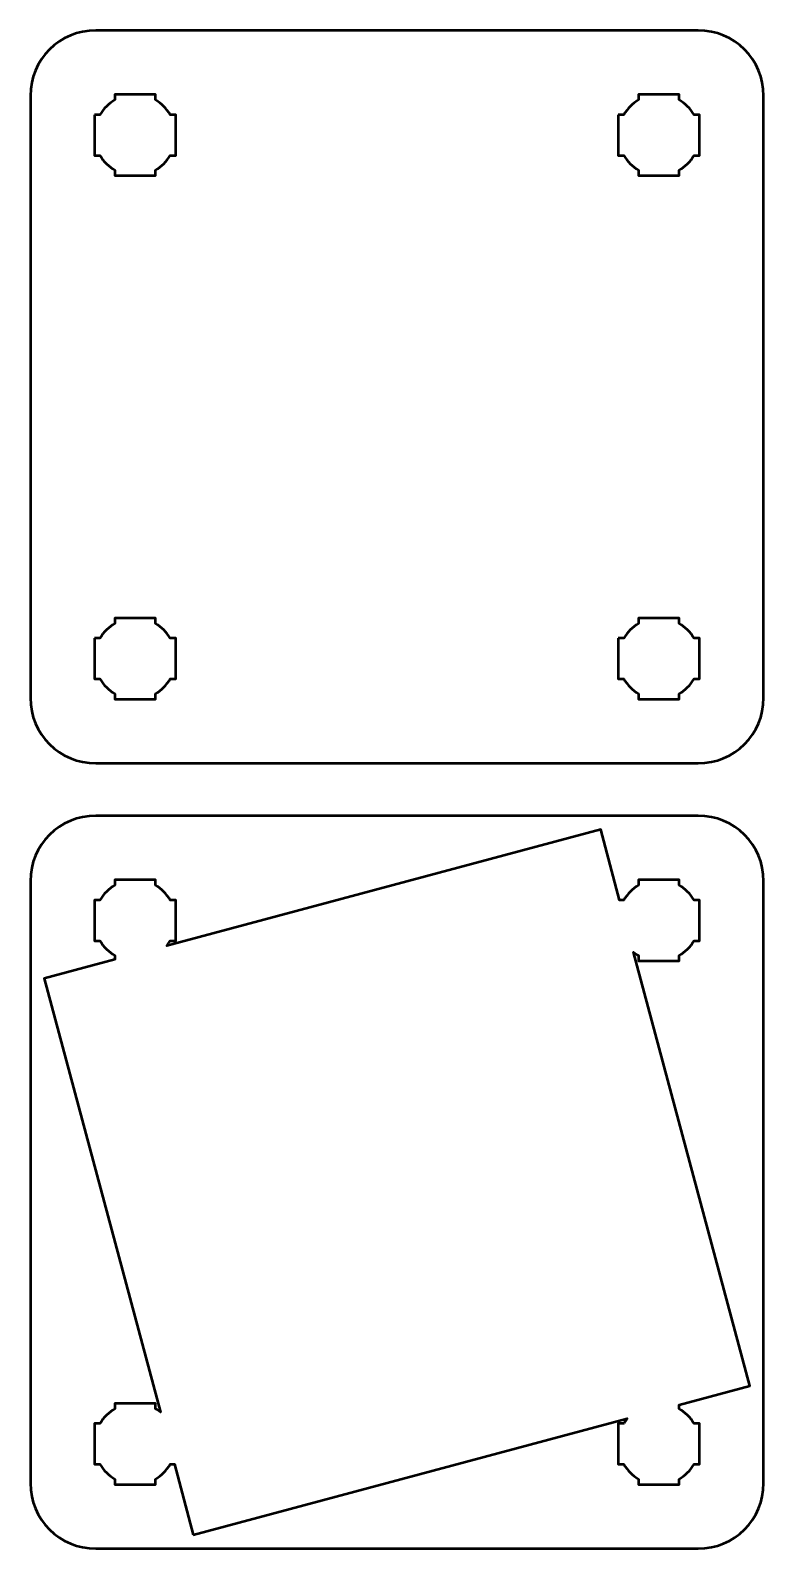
# Model space of a CAD drawing. Header units: centimetres. Extents: x -3.3 to 2.3, y -17.6 to -6.
import ezdxf

# ---------------------------------------------------------------- set-up
doc = ezdxf.new("R2010")
doc.units = ezdxf.units.CM
doc.header["$MEASUREMENT"] = 0
doc.layers.add('Layer 1', color=7, linetype='Continuous')

msp = doc.modelspace()

# ---------------------------------------------------------------- linework, layer by layer
at = {"layer": 'Layer 1', "color": 250, "lineweight": 53}
for points in [[(-3.3, -11.15), (-3.3, -11.15), (-3.3, -6.55), (-3.3, -6.55), (-3.3, -6.55), (-3.3, -6.27391), (-3.07609, -6.05), (-2.8, -6.05), (-2.8, -6.05), (-2.8, -6.05), (1.8, -6.05), (1.8, -6.05), (1.8, -6.05), (2.07609, -6.05), (2.3, -6.27391), (2.3, -6.55), (2.3, -6.55), (2.3, -6.55), (2.3, -11.15), (2.3, -11.15), (2.3, -11.15), (2.3, -11.42609), (2.07609, -11.65), (1.8, -11.65), (1.8, -11.65), (1.8, -11.65), (-2.8, -11.65), (-2.8, -11.65), (-2.8, -11.65), (-3.07609, -11.65), (-3.3, -11.42609), (-3.3, -11.15)], [(-3.3, -17.15), (-3.3, -17.15), (-3.3, -12.55), (-3.3, -12.55), (-3.3, -12.55), (-3.3, -12.27391), (-3.07609, -12.05), (-2.8, -12.05), (-2.8, -12.05), (-2.8, -12.05), (1.8, -12.05), (1.8, -12.05), (1.8, -12.05), (2.07609, -12.05), (2.3, -12.27391), (2.3, -12.55), (2.3, -12.55), (2.3, -12.55), (2.3, -17.15), (2.3, -17.15), (2.3, -17.15), (2.3, -17.42609), (2.07609, -17.65), (1.8, -17.65), (1.8, -17.65), (1.8, -17.65), (-2.8, -17.65), (-2.8, -17.65), (-2.8, -17.65), (-3.07609, -17.65), (-3.3, -17.42609), (-3.3, -17.15)]]:
    msp.add_open_spline(points, degree=3, knots=[0, 0, 0, 0, 0.125, 0.125, 0.125, 0.125, 0.25, 0.25, 0.25, 0.25, 0.375, 0.375, 0.375, 0.375, 0.5, 0.5, 0.5, 0.5, 0.625, 0.625, 0.625, 0.625, 0.75, 0.75, 0.75, 0.75, 0.875, 0.875, 0.875, 0.875, 1, 1, 1, 1], dxfattribs=at)
at = {"layer": 'Layer 1', "lineweight": 53}
for points, knots in [([(-2.81, -6.695), (-2.81, -6.695), (-2.76851, -6.695), (-2.76851, -6.695), (-2.76851, -6.695), (-2.74128, -6.64795), (-2.70205, -6.60872), (-2.655, -6.58149), (-2.655, -6.58149), (-2.655, -6.58149), (-2.655, -6.54), (-2.655, -6.54), (-2.655, -6.54), (-2.655, -6.54), (-2.5, -6.54), (-2.5, -6.54), (-2.5, -6.54), (-2.5, -6.54), (-2.345, -6.54), (-2.345, -6.54), (-2.345, -6.54), (-2.345, -6.54), (-2.345, -6.58149), (-2.345, -6.58149), (-2.345, -6.58149), (-2.29795, -6.60872), (-2.25872, -6.64795), (-2.23149, -6.695), (-2.23149, -6.695), (-2.23149, -6.695), (-2.19, -6.695), (-2.19, -6.695), (-2.19, -6.695), (-2.19, -6.695), (-2.19, -6.85), (-2.19, -6.85), (-2.19, -6.85), (-2.19, -6.85), (-2.19, -7.005), (-2.19, -7.005), (-2.19, -7.005), (-2.19, -7.005), (-2.23149, -7.005), (-2.23149, -7.005), (-2.23149, -7.005), (-2.25872, -7.05205), (-2.29795, -7.09128), (-2.345, -7.11851), (-2.345, -7.11851), (-2.345, -7.11851), (-2.345, -7.16), (-2.345, -7.16), (-2.345, -7.16), (-2.345, -7.16), (-2.5, -7.16), (-2.5, -7.16), (-2.5, -7.16), (-2.5, -7.16), (-2.655, -7.16), (-2.655, -7.16), (-2.655, -7.16), (-2.655, -7.16), (-2.655, -7.11851), (-2.655, -7.11851), (-2.655, -7.11851), (-2.70205, -7.09128), (-2.74128, -7.05205), (-2.76851, -7.005), (-2.76851, -7.005), (-2.76851, -7.005), (-2.81, -7.005), (-2.81, -7.005), (-2.81, -7.005), (-2.81, -7.005), (-2.81, -6.85), (-2.81, -6.85), (-2.81, -6.85), (-2.81, -6.85), (-2.81, -6.695), (-2.81, -6.695)], [0, 0, 0, 0, 0.05, 0.05, 0.05, 0.05, 0.1, 0.1, 0.1, 0.1, 0.15, 0.15, 0.15, 0.15, 0.2, 0.2, 0.2, 0.2, 0.25, 0.25, 0.25, 0.25, 0.3, 0.3, 0.3, 0.3, 0.35, 0.35, 0.35, 0.35, 0.4, 0.4, 0.4, 0.4, 0.45, 0.45, 0.45, 0.45, 0.5, 0.5, 0.5, 0.5, 0.55, 0.55, 0.55, 0.55, 0.6, 0.6, 0.6, 0.6, 0.65, 0.65, 0.65, 0.65, 0.7, 0.7, 0.7, 0.7, 0.75, 0.75, 0.75, 0.75, 0.8, 0.8, 0.8, 0.8, 0.85, 0.85, 0.85, 0.85, 0.9, 0.9, 0.9, 0.9, 0.95, 0.95, 0.95, 0.95, 1, 1, 1, 1]), ([(1.19, -6.695), (1.19, -6.695), (1.23149, -6.695), (1.23149, -6.695), (1.23149, -6.695), (1.25872, -6.64795), (1.29795, -6.60872), (1.345, -6.58149), (1.345, -6.58149), (1.345, -6.58149), (1.345, -6.54), (1.345, -6.54), (1.345, -6.54), (1.345, -6.54), (1.5, -6.54), (1.5, -6.54), (1.5, -6.54), (1.5, -6.54), (1.655, -6.54), (1.655, -6.54), (1.655, -6.54), (1.655, -6.54), (1.655, -6.58149), (1.655, -6.58149), (1.655, -6.58149), (1.70205, -6.60872), (1.74128, -6.64795), (1.76851, -6.695), (1.76851, -6.695), (1.76851, -6.695), (1.81, -6.695), (1.81, -6.695), (1.81, -6.695), (1.81, -6.695), (1.81, -6.85), (1.81, -6.85), (1.81, -6.85), (1.81, -6.85), (1.81, -7.005), (1.81, -7.005), (1.81, -7.005), (1.81, -7.005), (1.76851, -7.005), (1.76851, -7.005), (1.76851, -7.005), (1.74128, -7.05205), (1.70205, -7.09128), (1.655, -7.11851), (1.655, -7.11851), (1.655, -7.11851), (1.655, -7.16), (1.655, -7.16), (1.655, -7.16), (1.655, -7.16), (1.5, -7.16), (1.5, -7.16), (1.5, -7.16), (1.5, -7.16), (1.345, -7.16), (1.345, -7.16), (1.345, -7.16), (1.345, -7.16), (1.345, -7.11851), (1.345, -7.11851), (1.345, -7.11851), (1.29795, -7.09128), (1.25872, -7.05205), (1.23149, -7.005), (1.23149, -7.005), (1.23149, -7.005), (1.19, -7.005), (1.19, -7.005), (1.19, -7.005), (1.19, -7.005), (1.19, -6.85), (1.19, -6.85), (1.19, -6.85), (1.19, -6.85), (1.19, -6.695), (1.19, -6.695)], [0, 0, 0, 0, 0.05, 0.05, 0.05, 0.05, 0.1, 0.1, 0.1, 0.1, 0.15, 0.15, 0.15, 0.15, 0.2, 0.2, 0.2, 0.2, 0.25, 0.25, 0.25, 0.25, 0.3, 0.3, 0.3, 0.3, 0.35, 0.35, 0.35, 0.35, 0.4, 0.4, 0.4, 0.4, 0.45, 0.45, 0.45, 0.45, 0.5, 0.5, 0.5, 0.5, 0.55, 0.55, 0.55, 0.55, 0.6, 0.6, 0.6, 0.6, 0.65, 0.65, 0.65, 0.65, 0.7, 0.7, 0.7, 0.7, 0.75, 0.75, 0.75, 0.75, 0.8, 0.8, 0.8, 0.8, 0.85, 0.85, 0.85, 0.85, 0.9, 0.9, 0.9, 0.9, 0.95, 0.95, 0.95, 0.95, 1, 1, 1, 1]), ([(-2.81, -10.695), (-2.81, -10.695), (-2.76851, -10.695), (-2.76851, -10.695), (-2.76851, -10.695), (-2.74128, -10.64795), (-2.70205, -10.60872), (-2.655, -10.58149), (-2.655, -10.58149), (-2.655, -10.58149), (-2.655, -10.54), (-2.655, -10.54), (-2.655, -10.54), (-2.655, -10.54), (-2.5, -10.54), (-2.5, -10.54), (-2.5, -10.54), (-2.5, -10.54), (-2.345, -10.54), (-2.345, -10.54), (-2.345, -10.54), (-2.345, -10.54), (-2.345, -10.58149), (-2.345, -10.58149), (-2.345, -10.58149), (-2.29795, -10.60872), (-2.25872, -10.64795), (-2.23149, -10.695), (-2.23149, -10.695), (-2.23149, -10.695), (-2.19, -10.695), (-2.19, -10.695), (-2.19, -10.695), (-2.19, -10.695), (-2.19, -10.85), (-2.19, -10.85), (-2.19, -10.85), (-2.19, -10.85), (-2.19, -11.005), (-2.19, -11.005), (-2.19, -11.005), (-2.19, -11.005), (-2.23149, -11.005), (-2.23149, -11.005), (-2.23149, -11.005), (-2.25872, -11.05205), (-2.29795, -11.09128), (-2.345, -11.11851), (-2.345, -11.11851), (-2.345, -11.11851), (-2.345, -11.16), (-2.345, -11.16), (-2.345, -11.16), (-2.345, -11.16), (-2.5, -11.16), (-2.5, -11.16), (-2.5, -11.16), (-2.5, -11.16), (-2.655, -11.16), (-2.655, -11.16), (-2.655, -11.16), (-2.655, -11.16), (-2.655, -11.11851), (-2.655, -11.11851), (-2.655, -11.11851), (-2.70205, -11.09128), (-2.74128, -11.05205), (-2.76851, -11.005), (-2.76851, -11.005), (-2.76851, -11.005), (-2.81, -11.005), (-2.81, -11.005), (-2.81, -11.005), (-2.81, -11.005), (-2.81, -10.85), (-2.81, -10.85), (-2.81, -10.85), (-2.81, -10.85), (-2.81, -10.695), (-2.81, -10.695)], [0, 0, 0, 0, 0.05, 0.05, 0.05, 0.05, 0.1, 0.1, 0.1, 0.1, 0.15, 0.15, 0.15, 0.15, 0.2, 0.2, 0.2, 0.2, 0.25, 0.25, 0.25, 0.25, 0.3, 0.3, 0.3, 0.3, 0.35, 0.35, 0.35, 0.35, 0.4, 0.4, 0.4, 0.4, 0.45, 0.45, 0.45, 0.45, 0.5, 0.5, 0.5, 0.5, 0.55, 0.55, 0.55, 0.55, 0.6, 0.6, 0.6, 0.6, 0.65, 0.65, 0.65, 0.65, 0.7, 0.7, 0.7, 0.7, 0.75, 0.75, 0.75, 0.75, 0.8, 0.8, 0.8, 0.8, 0.85, 0.85, 0.85, 0.85, 0.9, 0.9, 0.9, 0.9, 0.95, 0.95, 0.95, 0.95, 1, 1, 1, 1]), ([(1.19, -10.695), (1.19, -10.695), (1.23149, -10.695), (1.23149, -10.695), (1.23149, -10.695), (1.25872, -10.64795), (1.29795, -10.60872), (1.345, -10.58149), (1.345, -10.58149), (1.345, -10.58149), (1.345, -10.54), (1.345, -10.54), (1.345, -10.54), (1.345, -10.54), (1.5, -10.54), (1.5, -10.54), (1.5, -10.54), (1.5, -10.54), (1.655, -10.54), (1.655, -10.54), (1.655, -10.54), (1.655, -10.54), (1.655, -10.58149), (1.655, -10.58149), (1.655, -10.58149), (1.70205, -10.60872), (1.74128, -10.64795), (1.76851, -10.695), (1.76851, -10.695), (1.76851, -10.695), (1.81, -10.695), (1.81, -10.695), (1.81, -10.695), (1.81, -10.695), (1.81, -10.85), (1.81, -10.85), (1.81, -10.85), (1.81, -10.85), (1.81, -11.005), (1.81, -11.005), (1.81, -11.005), (1.81, -11.005), (1.76851, -11.005), (1.76851, -11.005), (1.76851, -11.005), (1.74128, -11.05205), (1.70205, -11.09128), (1.655, -11.11851), (1.655, -11.11851), (1.655, -11.11851), (1.655, -11.16), (1.655, -11.16), (1.655, -11.16), (1.655, -11.16), (1.5, -11.16), (1.5, -11.16), (1.5, -11.16), (1.5, -11.16), (1.345, -11.16), (1.345, -11.16), (1.345, -11.16), (1.345, -11.16), (1.345, -11.11851), (1.345, -11.11851), (1.345, -11.11851), (1.29795, -11.09128), (1.25872, -11.05205), (1.23149, -11.005), (1.23149, -11.005), (1.23149, -11.005), (1.19, -11.005), (1.19, -11.005), (1.19, -11.005), (1.19, -11.005), (1.19, -10.85), (1.19, -10.85), (1.19, -10.85), (1.19, -10.85), (1.19, -10.695), (1.19, -10.695)], [0, 0, 0, 0, 0.05, 0.05, 0.05, 0.05, 0.1, 0.1, 0.1, 0.1, 0.15, 0.15, 0.15, 0.15, 0.2, 0.2, 0.2, 0.2, 0.25, 0.25, 0.25, 0.25, 0.3, 0.3, 0.3, 0.3, 0.35, 0.35, 0.35, 0.35, 0.4, 0.4, 0.4, 0.4, 0.45, 0.45, 0.45, 0.45, 0.5, 0.5, 0.5, 0.5, 0.55, 0.55, 0.55, 0.55, 0.6, 0.6, 0.6, 0.6, 0.65, 0.65, 0.65, 0.65, 0.7, 0.7, 0.7, 0.7, 0.75, 0.75, 0.75, 0.75, 0.8, 0.8, 0.8, 0.8, 0.85, 0.85, 0.85, 0.85, 0.9, 0.9, 0.9, 0.9, 0.95, 0.95, 0.95, 0.95, 1, 1, 1, 1]), ([(-2.05563, -17.54444), (-2.05563, -17.54444), (-2.20017, -17.005), (-2.20017, -17.005), (-2.20017, -17.005), (-2.20017, -17.005), (-2.23149, -17.005), (-2.23149, -17.005), (-2.23149, -17.005), (-2.25872, -17.05205), (-2.29795, -17.09128), (-2.345, -17.11851), (-2.345, -17.11851), (-2.345, -17.11851), (-2.345, -17.16), (-2.345, -17.16), (-2.345, -17.16), (-2.345, -17.16), (-2.5, -17.16), (-2.5, -17.16), (-2.5, -17.16), (-2.5, -17.16), (-2.655, -17.16), (-2.655, -17.16), (-2.655, -17.16), (-2.655, -17.16), (-2.655, -17.11851), (-2.655, -17.11851), (-2.655, -17.11851), (-2.70205, -17.09128), (-2.74128, -17.05205), (-2.76851, -17.005), (-2.76851, -17.005), (-2.76851, -17.005), (-2.81, -17.005), (-2.81, -17.005), (-2.81, -17.005), (-2.81, -17.005), (-2.81, -16.85), (-2.81, -16.85), (-2.81, -16.85), (-2.81, -16.85), (-2.81, -16.695), (-2.81, -16.695), (-2.81, -16.695), (-2.81, -16.695), (-2.76851, -16.695), (-2.76851, -16.695), (-2.76851, -16.695), (-2.74128, -16.64795), (-2.70205, -16.60872), (-2.655, -16.58149), (-2.655, -16.58149), (-2.655, -16.58149), (-2.655, -16.54), (-2.655, -16.54), (-2.655, -16.54), (-2.655, -16.54), (-2.5, -16.54), (-2.5, -16.54), (-2.5, -16.54), (-2.5, -16.54), (-2.345, -16.54), (-2.345, -16.54), (-2.345, -16.54), (-2.345, -16.54), (-2.345, -16.58149), (-2.345, -16.58149), (-2.345, -16.58149), (-2.33153, -16.58928), (-2.31871, -16.59806), (-2.30662, -16.60772), (-2.30662, -16.60772), (-2.30662, -16.60772), (-3.19444, -13.29437), (-3.19444, -13.29437), (-3.19444, -13.29437), (-3.19444, -13.29437), (-2.655, -13.14983), (-2.655, -13.14983), (-2.655, -13.14983), (-2.655, -13.14983), (-2.655, -13.11851), (-2.655, -13.11851), (-2.655, -13.11851), (-2.70205, -13.09128), (-2.74128, -13.05205), (-2.76851, -13.005), (-2.76851, -13.005), (-2.76851, -13.005), (-2.81, -13.005), (-2.81, -13.005), (-2.81, -13.005), (-2.81, -13.005), (-2.81, -12.85), (-2.81, -12.85), (-2.81, -12.85), (-2.81, -12.85), (-2.81, -12.695), (-2.81, -12.695), (-2.81, -12.695), (-2.81, -12.695), (-2.76851, -12.695), (-2.76851, -12.695), (-2.76851, -12.695), (-2.74128, -12.64795), (-2.70205, -12.60872), (-2.655, -12.58149), (-2.655, -12.58149), (-2.655, -12.58149), (-2.655, -12.54), (-2.655, -12.54), (-2.655, -12.54), (-2.655, -12.54), (-2.5, -12.54), (-2.5, -12.54), (-2.5, -12.54), (-2.5, -12.54), (-2.345, -12.54), (-2.345, -12.54), (-2.345, -12.54), (-2.345, -12.54), (-2.345, -12.58149), (-2.345, -12.58149), (-2.345, -12.58149), (-2.29795, -12.60872), (-2.25872, -12.64795), (-2.23149, -12.695), (-2.23149, -12.695), (-2.23149, -12.695), (-2.19, -12.695), (-2.19, -12.695), (-2.19, -12.695), (-2.19, -12.695), (-2.19, -12.85), (-2.19, -12.85), (-2.19, -12.85), (-2.19, -12.85), (-2.19, -13.005), (-2.19, -13.005), (-2.19, -13.005), (-2.19, -13.005), (-2.23149, -13.005), (-2.23149, -13.005), (-2.23149, -13.005), (-2.23928, -13.01847), (-2.24806, -13.03129), (-2.25772, -13.04338), (-2.25772, -13.04338), (-2.25772, -13.04338), (1.05563, -12.15556), (1.05563, -12.15556), (1.05563, -12.15556), (1.05563, -12.15556), (1.20017, -12.695), (1.20017, -12.695), (1.20017, -12.695), (1.20017, -12.695), (1.23149, -12.695), (1.23149, -12.695), (1.23149, -12.695), (1.25872, -12.64795), (1.29795, -12.60872), (1.345, -12.58149), (1.345, -12.58149), (1.345, -12.58149), (1.345, -12.54), (1.345, -12.54), (1.345, -12.54), (1.345, -12.54), (1.5, -12.54), (1.5, -12.54), (1.5, -12.54), (1.5, -12.54), (1.655, -12.54), (1.655, -12.54), (1.655, -12.54), (1.655, -12.54), (1.655, -12.58149), (1.655, -12.58149), (1.655, -12.58149), (1.70205, -12.60872), (1.74128, -12.64795), (1.76851, -12.695), (1.76851, -12.695), (1.76851, -12.695), (1.81, -12.695), (1.81, -12.695), (1.81, -12.695), (1.81, -12.695), (1.81, -12.85), (1.81, -12.85), (1.81, -12.85), (1.81, -12.85), (1.81, -13.005), (1.81, -13.005), (1.81, -13.005), (1.81, -13.005), (1.76851, -13.005), (1.76851, -13.005), (1.76851, -13.005), (1.74128, -13.05205), (1.70205, -13.09128), (1.655, -13.11851), (1.655, -13.11851), (1.655, -13.11851), (1.655, -13.16), (1.655, -13.16), (1.655, -13.16), (1.655, -13.16), (1.5, -13.16), (1.5, -13.16), (1.5, -13.16), (1.5, -13.16), (1.345, -13.16), (1.345, -13.16), (1.345, -13.16), (1.345, -13.16), (1.345, -13.11851), (1.345, -13.11851), (1.345, -13.11851), (1.33153, -13.11072), (1.31871, -13.10194), (1.30662, -13.09228), (1.30662, -13.09228), (1.30662, -13.09228), (2.19444, -16.40563), (2.19444, -16.40563), (2.19444, -16.40563), (2.19444, -16.40563), (1.655, -16.55017), (1.655, -16.55017), (1.655, -16.55017), (1.655, -16.55017), (1.655, -16.58149), (1.655, -16.58149), (1.655, -16.58149), (1.70205, -16.60872), (1.74128, -16.64795), (1.76851, -16.695), (1.76851, -16.695), (1.76851, -16.695), (1.81, -16.695), (1.81, -16.695), (1.81, -16.695), (1.81, -16.695), (1.81, -16.85), (1.81, -16.85), (1.81, -16.85), (1.81, -16.85), (1.81, -17.005), (1.81, -17.005), (1.81, -17.005), (1.81, -17.005), (1.76851, -17.005), (1.76851, -17.005), (1.76851, -17.005), (1.74128, -17.05205), (1.70205, -17.09128), (1.655, -17.11851), (1.655, -17.11851), (1.655, -17.11851), (1.655, -17.16), (1.655, -17.16), (1.655, -17.16), (1.655, -17.16), (1.5, -17.16), (1.5, -17.16), (1.5, -17.16), (1.5, -17.16), (1.345, -17.16), (1.345, -17.16), (1.345, -17.16), (1.345, -17.16), (1.345, -17.11851), (1.345, -17.11851), (1.345, -17.11851), (1.29795, -17.09128), (1.25872, -17.05205), (1.23149, -17.005), (1.23149, -17.005), (1.23149, -17.005), (1.19, -17.005), (1.19, -17.005), (1.19, -17.005), (1.19, -17.005), (1.19, -16.85), (1.19, -16.85), (1.19, -16.85), (1.19, -16.85), (1.19, -16.695), (1.19, -16.695), (1.19, -16.695), (1.19, -16.695), (1.23149, -16.695), (1.23149, -16.695), (1.23149, -16.695), (1.23928, -16.68153), (1.24806, -16.66871), (1.25772, -16.65662), (1.25772, -16.65662), (1.25772, -16.65662), (-2.05563, -17.54444), (-2.05563, -17.54444)], [0, 0, 0, 0, 0.01315789, 0.01315789, 0.01315789, 0.01315789, 0.02631579, 0.02631579, 0.02631579, 0.02631579, 0.03947368, 0.03947368, 0.03947368, 0.03947368, 0.05263158, 0.05263158, 0.05263158, 0.05263158, 0.06578947, 0.06578947, 0.06578947, 0.06578947, 0.07894737, 0.07894737, 0.07894737, 0.07894737, 0.09210526, 0.09210526, 0.09210526, 0.09210526, 0.10526316, 0.10526316, 0.10526316, 0.10526316, 0.11842105, 0.11842105, 0.11842105, 0.11842105, 0.13157895, 0.13157895, 0.13157895, 0.13157895, 0.14473684, 0.14473684, 0.14473684, 0.14473684, 0.15789474, 0.15789474, 0.15789474, 0.15789474, 0.17105263, 0.17105263, 0.17105263, 0.17105263, 0.18421053, 0.18421053, 0.18421053, 0.18421053, 0.19736842, 0.19736842, 0.19736842, 0.19736842, 0.21052632, 0.21052632, 0.21052632, 0.21052632, 0.22368421, 0.22368421, 0.22368421, 0.22368421, 0.23684211, 0.23684211, 0.23684211, 0.23684211, 0.25, 0.25, 0.25, 0.25, 0.26315789, 0.26315789, 0.26315789, 0.26315789, 0.27631579, 0.27631579, 0.27631579, 0.27631579, 0.28947368, 0.28947368, 0.28947368, 0.28947368, 0.30263158, 0.30263158, 0.30263158, 0.30263158, 0.31578947, 0.31578947, 0.31578947, 0.31578947, 0.32894737, 0.32894737, 0.32894737, 0.32894737, 0.34210526, 0.34210526, 0.34210526, 0.34210526, 0.35526316, 0.35526316, 0.35526316, 0.35526316, 0.36842105, 0.36842105, 0.36842105, 0.36842105, 0.38157895, 0.38157895, 0.38157895, 0.38157895, 0.39473684, 0.39473684, 0.39473684, 0.39473684, 0.40789474, 0.40789474, 0.40789474, 0.40789474, 0.42105263, 0.42105263, 0.42105263, 0.42105263, 0.43421053, 0.43421053, 0.43421053, 0.43421053, 0.44736842, 0.44736842, 0.44736842, 0.44736842, 0.46052632, 0.46052632, 0.46052632, 0.46052632, 0.47368421, 0.47368421, 0.47368421, 0.47368421, 0.48684211, 0.48684211, 0.48684211, 0.48684211, 0.5, 0.5, 0.5, 0.5, 0.51315789, 0.51315789, 0.51315789, 0.51315789, 0.52631579, 0.52631579, 0.52631579, 0.52631579, 0.53947368, 0.53947368, 0.53947368, 0.53947368, 0.55263158, 0.55263158, 0.55263158, 0.55263158, 0.56578947, 0.56578947, 0.56578947, 0.56578947, 0.57894737, 0.57894737, 0.57894737, 0.57894737, 0.59210526, 0.59210526, 0.59210526, 0.59210526, 0.60526316, 0.60526316, 0.60526316, 0.60526316, 0.61842105, 0.61842105, 0.61842105, 0.61842105, 0.63157895, 0.63157895, 0.63157895, 0.63157895, 0.64473684, 0.64473684, 0.64473684, 0.64473684, 0.65789474, 0.65789474, 0.65789474, 0.65789474, 0.67105263, 0.67105263, 0.67105263, 0.67105263, 0.68421053, 0.68421053, 0.68421053, 0.68421053, 0.69736842, 0.69736842, 0.69736842, 0.69736842, 0.71052632, 0.71052632, 0.71052632, 0.71052632, 0.72368421, 0.72368421, 0.72368421, 0.72368421, 0.73684211, 0.73684211, 0.73684211, 0.73684211, 0.75, 0.75, 0.75, 0.75, 0.76315789, 0.76315789, 0.76315789, 0.76315789, 0.77631579, 0.77631579, 0.77631579, 0.77631579, 0.78947368, 0.78947368, 0.78947368, 0.78947368, 0.80263158, 0.80263158, 0.80263158, 0.80263158, 0.81578947, 0.81578947, 0.81578947, 0.81578947, 0.82894737, 0.82894737, 0.82894737, 0.82894737, 0.84210526, 0.84210526, 0.84210526, 0.84210526, 0.85526316, 0.85526316, 0.85526316, 0.85526316, 0.86842105, 0.86842105, 0.86842105, 0.86842105, 0.88157895, 0.88157895, 0.88157895, 0.88157895, 0.89473684, 0.89473684, 0.89473684, 0.89473684, 0.90789474, 0.90789474, 0.90789474, 0.90789474, 0.92105263, 0.92105263, 0.92105263, 0.92105263, 0.93421053, 0.93421053, 0.93421053, 0.93421053, 0.94736842, 0.94736842, 0.94736842, 0.94736842, 0.96052632, 0.96052632, 0.96052632, 0.96052632, 0.97368421, 0.97368421, 0.97368421, 0.97368421, 0.98684211, 0.98684211, 0.98684211, 0.98684211, 1, 1, 1, 1])]:
    msp.add_open_spline(points, degree=3, knots=knots, dxfattribs=at)

doc.saveas('drawing.dxf')
